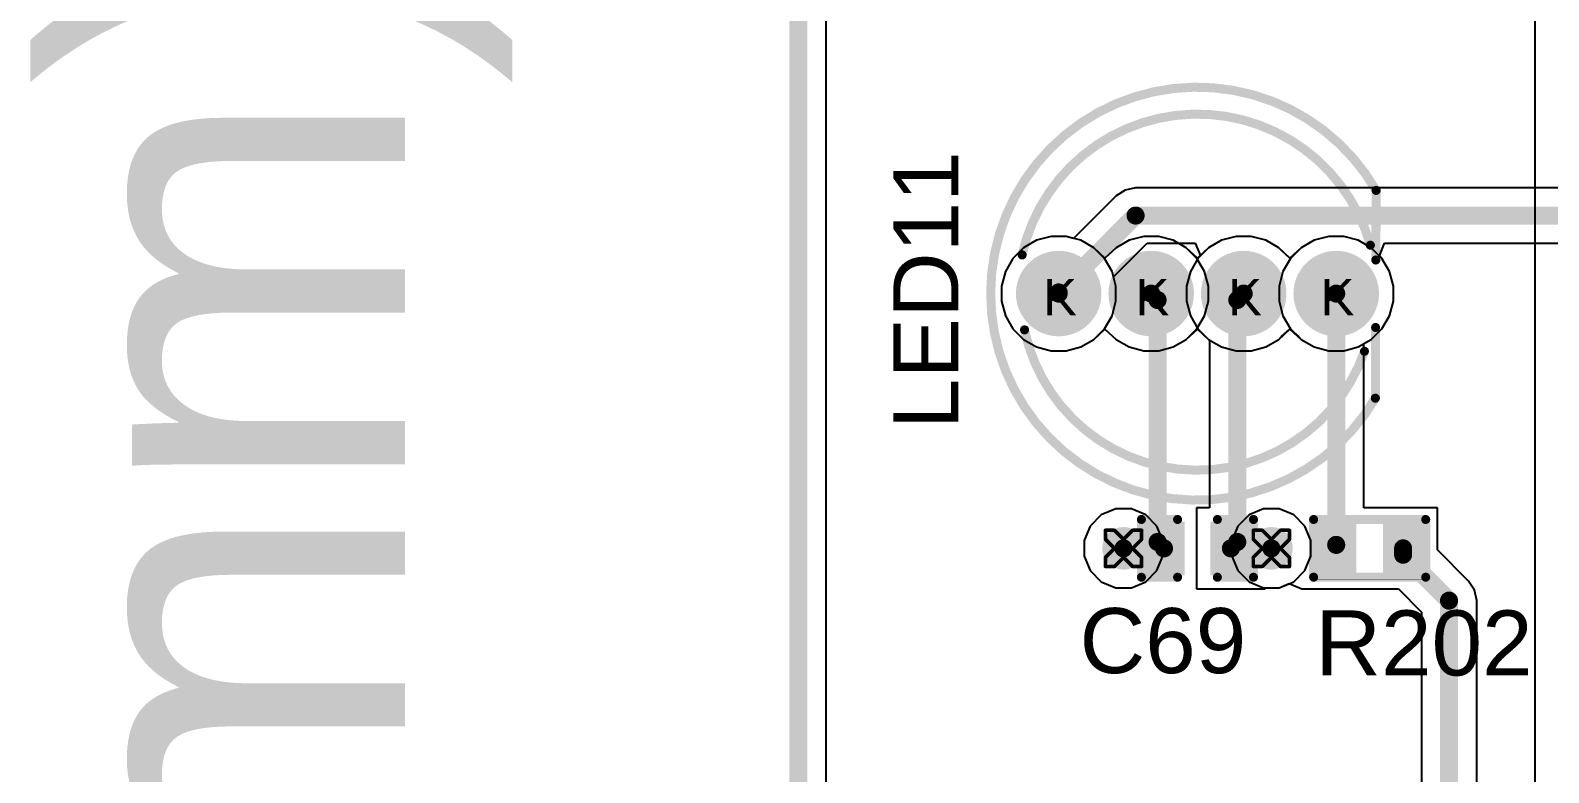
# Model space of a CAD drawing. Header units: inches. Extents: x -11 to 5379, y 0 to 5429.
# Drawn here: x -10.79 to 10.54, y 58.03 to 68.47 of the extents above; entities that cross this region are included whole.
import ezdxf

# ---------------------------------------------------------------- set-up
doc = ezdxf.new("R2010")
doc.units = ezdxf.units.IN
for name, color, linetype in [('Board Outline', 216, 'Continuous'), ('Bottom Layer', 5, 'Continuous'), ('Bottom Solder', 6, 'Continuous'), ('Dimension', 6, 'Continuous'), ('Drill Drawing', 1, 'Continuous'), ('GND', 16, 'Continuous'), ('Multi-Layer', 9, 'Continuous'), ('Pad Holes', 156, 'Continuous'), ('PWR', 76, 'Continuous'), ('Top Layer', 1, 'Continuous'), ('Top Overlay', 2, 'Continuous'), ('Top Paste', 8, 'Continuous'), ('Top Solder', 216, 'Continuous'), ('Via Holes', 16, 'Continuous')]:
    doc.layers.add(name, color=color, linetype=linetype)
doc.styles.add('Arial', font='', dxfattribs={"height": 0.2})
doc.styles.get('Arial').set_extended_font_data('Arial')

# ---------------------------------------------------------------- blocks, each defined once
blk = doc.blocks.new('R___0402_291')
at = {"layer": 'Top Layer'}
for points in [[(-0.699, -0.318), (-0.699, 0.318), (-0.241, 0.318), (-0.241, -0.318)], [(0.241, -0.318), (0.241, 0.318), (0.699, 0.318), (0.699, -0.318)]]:
    blk.add_hatch(color=1, dxfattribs=at).paths.add_polyline_path(points)
at = {"layer": 'Top Paste'}
for points in [[(-0.699, -0.318), (-0.699, 0.318), (-0.241, 0.318), (-0.241, -0.318)], [(0.241, -0.318), (0.241, 0.318), (0.699, 0.318), (0.699, -0.318)]]:
    blk.add_hatch(color=8, dxfattribs=at).paths.add_polyline_path(points)
at = {"layer": 'Top Solder'}
for points in [[(-0.754, -0.373), (-0.754, 0.373), (-0.186, 0.373), (-0.186, -0.373)], [(0.186, -0.373), (0.186, 0.373), (0.754, 0.373), (0.754, -0.373)]]:
    blk.add_hatch(color=216, dxfattribs=at).paths.add_polyline_path(points)
at = {"layer": 'Top Overlay'}
for points in [[(-0.787, -0.406, 0.127, 0.127, 0), (-0.787, 0.406, 0.127, 0.127, 0)], [(-0.787, 0.406, 0.127, 0.127, 0), (0.787, 0.406, 0.127, 0.127, 0)], [(0.787, -0.406, 0.127, 0.127, 0), (0.787, 0.406, 0.127, 0.127, 0)], [(-0.787, -0.406, 0.127, 0.127, 0), (0.787, -0.406, 0.127, 0.127, 0)], [(-0.813, -0.432, 0.00323, 0.00323, 0), (0.813, -0.432, 0.00323, 0.00323, 0)]]:
    blk.add_lwpolyline(points, format="xyseb", dxfattribs=at)
for points in [[(-0.819, 0.406, 0.0635, 0.0635, 1), (-0.756, 0.406, 0.0635, 0.0635, 1)], [(-0.819, 0.406, 0.0635, 0.0635, 1), (-0.756, 0.406, 0.0635, 0.0635, 1)], [(0.756, 0.406, 0.0635, 0.0635, 1), (0.819, 0.406, 0.0635, 0.0635, 1)], [(0.756, 0.406, 0.0635, 0.0635, 1), (0.819, 0.406, 0.0635, 0.0635, 1)], [(-0.819, -0.406, 0.0635, 0.0635, 1), (-0.756, -0.406, 0.0635, 0.0635, 1)], [(-0.819, -0.406, 0.0635, 0.0635, 1), (-0.756, -0.406, 0.0635, 0.0635, 1)], [(0.756, -0.406, 0.0635, 0.0635, 1), (0.819, -0.406, 0.0635, 0.0635, 1)], [(0.756, -0.406, 0.0635, 0.0635, 1), (0.819, -0.406, 0.0635, 0.0635, 1)], [(-0.814, -0.432, 0.00161, 0.00161, 1), (-0.812, -0.432, 0.00161, 0.00161, 1)], [(0.812, -0.432, 0.00161, 0.00161, 1), (0.814, -0.432, 0.00161, 0.00161, 1)]]:
    blk.add_lwpolyline(points, format="xyseb", close=True, dxfattribs=at)
blk = doc.blocks.new('WS2812D_F5_493')
at = {"layer": 'Bottom Layer'}
h = blk.add_hatch(color=5, dxfattribs=at)
edge = h.paths.add_edge_path()
edge.add_arc((-1.95, 0), 0.55, 0, 360)
h = blk.add_hatch(color=5, dxfattribs=at)
edge = h.paths.add_edge_path()
edge.add_arc((-0.65, 0), 0.55, 0, 360)
h = blk.add_hatch(color=5, dxfattribs=at)
edge = h.paths.add_edge_path()
edge.add_arc((0.65, 0), 0.55, 0, 360)
h = blk.add_hatch(color=5, dxfattribs=at)
edge = h.paths.add_edge_path()
edge.add_arc((1.95, 0), 0.55, 0, 360)
at = {"layer": 'Bottom Solder'}
h = blk.add_hatch(color=6, dxfattribs=at)
edge = h.paths.add_edge_path()
edge.add_arc((-1.95, 0), 0.601, 0, 360)
h = blk.add_hatch(color=6, dxfattribs=at)
edge = h.paths.add_edge_path()
edge.add_arc((-0.65, 0), 0.601, 0, 360)
h = blk.add_hatch(color=6, dxfattribs=at)
edge = h.paths.add_edge_path()
edge.add_arc((0.65, 0), 0.601, 0, 360)
h = blk.add_hatch(color=6, dxfattribs=at)
edge = h.paths.add_edge_path()
edge.add_arc((1.95, 0), 0.601, 0, 360)
at = {"layer": 'GND'}
h = blk.add_hatch(color=16, dxfattribs=at)
edge = h.paths.add_edge_path()
edge.add_arc((-1.95, 0), 0.55, 0, 360)
h = blk.add_hatch(color=16, dxfattribs=at)
edge = h.paths.add_edge_path()
edge.add_arc((-0.65, 0), 0.55, 0, 360)
h = blk.add_hatch(color=16, dxfattribs=at)
edge = h.paths.add_edge_path()
edge.add_arc((0.65, 0), 0.55, 0, 360)
h = blk.add_hatch(color=16, dxfattribs=at)
edge = h.paths.add_edge_path()
edge.add_arc((1.95, 0), 0.55, 0, 360)
at = {"layer": 'Multi-Layer'}
h = blk.add_hatch(color=9, dxfattribs=at)
edge = h.paths.add_edge_path()
edge.add_arc((-1.95, 0), 0.55, 0, 360)
h = blk.add_hatch(color=9, dxfattribs=at)
edge = h.paths.add_edge_path()
edge.add_arc((-0.65, 0), 0.55, 0, 360)
h = blk.add_hatch(color=9, dxfattribs=at)
edge = h.paths.add_edge_path()
edge.add_arc((0.65, 0), 0.55, 0, 360)
h = blk.add_hatch(color=9, dxfattribs=at)
edge = h.paths.add_edge_path()
edge.add_arc((1.95, 0), 0.55, 0, 360)
at = {"layer": 'Pad Holes'}
h = blk.add_hatch(color=7, dxfattribs=at)
edge = h.paths.add_edge_path()
edge.add_arc((-1.95, 0), 0.36, 0, 360)
h = blk.add_hatch(color=7, dxfattribs=at)
edge = h.paths.add_edge_path()
edge.add_arc((-0.65, 0), 0.36, 0, 360)
h = blk.add_hatch(color=7, dxfattribs=at)
edge = h.paths.add_edge_path()
edge.add_arc((0.65, 0), 0.36, 0, 360)
h = blk.add_hatch(color=7, dxfattribs=at)
edge = h.paths.add_edge_path()
edge.add_arc((1.95, 0), 0.36, 0, 360)
at = {"layer": 'PWR'}
h = blk.add_hatch(color=76, dxfattribs=at)
edge = h.paths.add_edge_path()
edge.add_arc((-1.95, 0), 0.55, 0, 360)
h = blk.add_hatch(color=76, dxfattribs=at)
edge = h.paths.add_edge_path()
edge.add_arc((-0.65, 0), 0.55, 0, 360)
h = blk.add_hatch(color=76, dxfattribs=at)
edge = h.paths.add_edge_path()
edge.add_arc((0.65, 0), 0.55, 0, 360)
h = blk.add_hatch(color=76, dxfattribs=at)
edge = h.paths.add_edge_path()
edge.add_arc((1.95, 0), 0.55, 0, 360)
at = {"layer": 'Top Layer'}
h = blk.add_hatch(color=1, dxfattribs=at)
edge = h.paths.add_edge_path()
edge.add_arc((-1.95, 0), 0.55, 0, 360)
h = blk.add_hatch(color=1, dxfattribs=at)
edge = h.paths.add_edge_path()
edge.add_arc((-0.65, 0), 0.55, 0, 360)
h = blk.add_hatch(color=1, dxfattribs=at)
edge = h.paths.add_edge_path()
edge.add_arc((0.65, 0), 0.55, 0, 360)
h = blk.add_hatch(color=1, dxfattribs=at)
edge = h.paths.add_edge_path()
edge.add_arc((1.95, 0), 0.55, 0, 360)
at = {"layer": 'Top Solder'}
h = blk.add_hatch(color=216, dxfattribs=at)
edge = h.paths.add_edge_path()
edge.add_arc((-1.95, 0), 0.601, 0, 360)
h = blk.add_hatch(color=216, dxfattribs=at)
edge = h.paths.add_edge_path()
edge.add_arc((-0.65, 0), 0.601, 0, 360)
h = blk.add_hatch(color=216, dxfattribs=at)
edge = h.paths.add_edge_path()
edge.add_arc((0.65, 0), 0.601, 0, 360)
h = blk.add_hatch(color=216, dxfattribs=at)
edge = h.paths.add_edge_path()
edge.add_arc((1.95, 0), 0.601, 0, 360)
at = {"layer": 'Top Overlay'}
for points in [[(2.5, -1.471, 0.127, 0.127, -3.705201), (2.511, 1.45, 0.127, 0.127, 0)], [(-2.464, 0.543, 0.127, 0.127, -0.780857), (2.43, 0.68, 0.127, 0.127, 0)], [(2.507, 0.472, 0.127, 0.127, 0), (2.511, 1.45, 0.127, 0.127, 0)], [(2.5, -1.471, 0.127, 0.127, 0), (2.504, -0.476, 0.127, 0.127, 0)], [(2.347, -0.811, 0.127, 0.127, -0.760948), (-2.43, -0.51, 0.127, 0.127, 0)]]:
    blk.add_lwpolyline(points, format="xyseb", dxfattribs=at)
for points in [[(2.479, 1.45, 0.0635, 0.0635, 1), (2.543, 1.45, 0.0635, 0.0635, 1)], [(2.479, 1.45, 0.0635, 0.0635, 1), (2.543, 1.45, 0.0635, 0.0635, 1)], [(2.398, 0.68, 0.0635, 0.0635, 1), (2.462, 0.68, 0.0635, 0.0635, 1)], [(-2.496, 0.543, 0.0635, 0.0635, 1), (-2.432, 0.543, 0.0635, 0.0635, 1)], [(2.475, 0.472, 0.0635, 0.0635, 1), (2.539, 0.472, 0.0635, 0.0635, 1)], [(2.472, -0.476, 0.0635, 0.0635, 1), (2.535, -0.476, 0.0635, 0.0635, 1)], [(-2.462, -0.51, 0.0635, 0.0635, 1), (-2.398, -0.51, 0.0635, 0.0635, 1)], [(2.315, -0.811, 0.0635, 0.0635, 1), (2.378, -0.811, 0.0635, 0.0635, 1)], [(2.468, -1.471, 0.0635, 0.0635, 1), (2.532, -1.471, 0.0635, 0.0635, 1)], [(2.468, -1.471, 0.0635, 0.0635, 1), (2.532, -1.471, 0.0635, 0.0635, 1)]]:
    blk.add_lwpolyline(points, format="xyseb", close=True, dxfattribs=at)
blk = doc.blocks.new('C___0402_651')
at = {"layer": 'Top Layer'}
for points in [[(-0.699, -0.318), (-0.699, 0.318), (-0.241, 0.318), (-0.241, -0.318)], [(0.241, -0.318), (0.241, 0.318), (0.699, 0.318), (0.699, -0.318)]]:
    blk.add_hatch(color=1, dxfattribs=at).paths.add_polyline_path(points)
at = {"layer": 'Top Paste'}
for points in [[(-0.699, -0.318), (-0.699, 0.318), (-0.241, 0.318), (-0.241, -0.318)], [(0.241, -0.318), (0.241, 0.318), (0.699, 0.318), (0.699, -0.318)]]:
    blk.add_hatch(color=8, dxfattribs=at).paths.add_polyline_path(points)
at = {"layer": 'Top Solder'}
for points in [[(-0.758, -0.377), (-0.758, 0.377), (-0.181, 0.377), (-0.181, -0.377)], [(0.181, -0.377), (0.181, 0.377), (0.758, 0.377), (0.758, -0.377)]]:
    blk.add_hatch(color=216, dxfattribs=at).paths.add_polyline_path(points)
at = {"layer": 'Top Overlay'}
for points in [[(-0.787, -0.406, 0.127, 0.127, 0), (-0.787, 0.406, 0.127, 0.127, 0)], [(-0.787, 0.406, 0.127, 0.127, 0), (-0.279, 0.406, 0.127, 0.127, 0)], [(0.279, 0.406, 0.127, 0.127, 0), (0.787, 0.406, 0.127, 0.127, 0)], [(0.787, -0.406, 0.127, 0.127, 0), (0.787, 0.406, 0.127, 0.127, 0)], [(-0.787, -0.406, 0.127, 0.127, 0), (-0.279, -0.406, 0.127, 0.127, 0)], [(0.279, -0.406, 0.127, 0.127, 0), (0.787, -0.406, 0.127, 0.127, 0)]]:
    blk.add_lwpolyline(points, format="xyseb", dxfattribs=at)
for points in [[(-0.819, 0.406, 0.0635, 0.0635, 1), (-0.756, 0.406, 0.0635, 0.0635, 1)], [(-0.819, 0.406, 0.0635, 0.0635, 1), (-0.756, 0.406, 0.0635, 0.0635, 1)], [(-0.311, 0.406, 0.0635, 0.0635, 1), (-0.248, 0.406, 0.0635, 0.0635, 1)], [(0.248, 0.406, 0.0635, 0.0635, 1), (0.311, 0.406, 0.0635, 0.0635, 1)], [(0.756, 0.406, 0.0635, 0.0635, 1), (0.819, 0.406, 0.0635, 0.0635, 1)], [(0.756, 0.406, 0.0635, 0.0635, 1), (0.819, 0.406, 0.0635, 0.0635, 1)], [(-0.819, -0.406, 0.0635, 0.0635, 1), (-0.756, -0.406, 0.0635, 0.0635, 1)], [(-0.819, -0.406, 0.0635, 0.0635, 1), (-0.756, -0.406, 0.0635, 0.0635, 1)], [(-0.311, -0.406, 0.0635, 0.0635, 1), (-0.248, -0.406, 0.0635, 0.0635, 1)], [(0.248, -0.406, 0.0635, 0.0635, 1), (0.311, -0.406, 0.0635, 0.0635, 1)], [(0.756, -0.406, 0.0635, 0.0635, 1), (0.819, -0.406, 0.0635, 0.0635, 1)], [(0.756, -0.406, 0.0635, 0.0635, 1), (0.819, -0.406, 0.0635, 0.0635, 1)]]:
    blk.add_lwpolyline(points, format="xyseb", close=True, dxfattribs=at)

msp = doc.modelspace()

# ---------------------------------------------------------------- hatches: boundary and pattern name
at = {"layer": 'Bottom Layer'}
h = msp.add_hatch(color=5, dxfattribs=at)
edge = h.paths.add_edge_path()
edge.add_arc((4.569, 61.185), 0.3, 0, 360)
h = msp.add_hatch(color=5, dxfattribs=at)
edge = h.paths.add_edge_path()
edge.add_arc((6.647, 61.185), 0.3, 0, 360)
at = {"layer": 'GND'}
h = msp.add_hatch(color=16, dxfattribs=at)
edge = h.paths.add_edge_path()
edge.add_arc((4.569, 61.185), 0.3, 0, 360)
h = msp.add_hatch(color=16, dxfattribs=at)
edge = h.paths.add_edge_path()
edge.add_arc((6.647, 61.185), 0.3, 0, 360)
at = {"layer": 'PWR'}
h = msp.add_hatch(color=76, dxfattribs=at)
edge = h.paths.add_edge_path()
edge.add_arc((4.569, 61.185), 0.3, 0, 360)
h = msp.add_hatch(color=76, dxfattribs=at)
edge = h.paths.add_edge_path()
edge.add_arc((6.647, 61.185), 0.3, 0, 360)
at = {"layer": 'Top Layer'}
h = msp.add_hatch(color=1, dxfattribs=at)
edge = h.paths.add_edge_path()
edge.add_arc((4.569, 61.185), 0.3, 0, 360)
h = msp.add_hatch(color=1, dxfattribs=at)
edge = h.paths.add_edge_path()
edge.add_arc((6.647, 61.185), 0.3, 0, 360)
at = {"layer": 'Via Holes'}
h = msp.add_hatch(color=7, dxfattribs=at)
edge = h.paths.add_edge_path()
edge.add_arc((4.569, 61.185), 0.15, 0, 360)
h = msp.add_hatch(color=7, dxfattribs=at)
edge = h.paths.add_edge_path()
edge.add_arc((6.647, 61.185), 0.15, 0, 360)

# ---------------------------------------------------------------- linework, layer by layer
at = {"layer": 'Board Outline'}
msp.add_lwpolyline([(0, 0, 0.254, 0.254, 0), (0, 110, 0.254, 0.254, 0)], format="xyseb", dxfattribs=at)
at = {"layer": 'Bottom Layer'}
for p, q in [((0.388, 9.672), (0.388, 100.328)), ((3.347, 65.516), (3.164, 65.41)), ((3.552, 65.571), (3.347, 65.516)), ((3.764, 65.571), (3.552, 65.571)), ((3.968, 65.516), (3.764, 65.571)), ((4.151, 65.41), (3.968, 65.516)), ((5.947, 65.516), (5.764, 65.41)), ((6.152, 65.571), (5.947, 65.516)), ((6.364, 65.571), (6.152, 65.571)), ((6.568, 65.516), (6.364, 65.571)), ((6.751, 65.41), (6.568, 65.516)), ((7.247, 65.516), (7.064, 65.41)), ((7.452, 65.571), (7.247, 65.516)), ((7.663, 65.571), (7.452, 65.571)), ((7.868, 65.516), (7.663, 65.571)), ((8.051, 65.41), (7.868, 65.516)), ((3.164, 65.41), (3.014, 65.26)), ((4.301, 65.26), (4.151, 65.41)), ((5.764, 65.41), (5.614, 65.26)), ((6.79, 65.372), (6.751, 65.41)), ((6.908, 65.266), (6.79, 65.372)), ((7.026, 65.372), (6.908, 65.266)), ((7.064, 65.41), (7.026, 65.372)), ((8.201, 65.26), (8.051, 65.41)), ((2.909, 65.077), (2.854, 64.873)), ((3.014, 65.26), (2.909, 65.077)), ((4.407, 65.077), (4.301, 65.26)), ((4.462, 64.873), (4.407, 65.077)), ((5.508, 65.077), (5.454, 64.873)), ((5.614, 65.26), (5.508, 65.077)), ((8.307, 65.077), (8.201, 65.26)), ((8.362, 64.873), (8.307, 65.077)), ((2.854, 64.873), (2.854, 64.661)), ((4.462, 64.661), (4.462, 64.873)), ((5.454, 64.873), (5.454, 64.661)), ((8.362, 64.661), (8.362, 64.873)), ((2.854, 64.661), (2.909, 64.456)), ((4.407, 64.456), (4.462, 64.661)), ((5.454, 64.661), (5.508, 64.456)), ((8.307, 64.456), (8.362, 64.661)), ((2.909, 64.456), (3.014, 64.273)), ((4.301, 64.273), (4.407, 64.456)), ((5.508, 64.456), (5.614, 64.273)), ((8.201, 64.273), (8.307, 64.456)), ((3.014, 64.273), (3.164, 64.123)), ((4.151, 64.123), (4.301, 64.273)), ((5.614, 64.273), (5.764, 64.123)), ((6.79, 64.162), (6.908, 64.267)), ((6.908, 64.267), (7.026, 64.162)), ((8.051, 64.123), (8.201, 64.273)), ((3.164, 64.123), (3.347, 64.018)), ((3.347, 64.018), (3.552, 63.963)), ((3.764, 63.963), (3.968, 64.018)), ((3.968, 64.018), (4.151, 64.123)), ((5.764, 64.123), (5.947, 64.018)), ((5.947, 64.018), (6.152, 63.963)), ((6.364, 63.963), (6.568, 64.018)), ((6.568, 64.018), (6.751, 64.123)), ((6.751, 64.123), (6.79, 64.162)), ((7.026, 64.162), (7.064, 64.123)), ((7.064, 64.123), (7.247, 64.018)), ((7.247, 64.018), (7.452, 63.963)), ((7.663, 63.963), (7.868, 64.018)), ((7.868, 64.018), (8.051, 64.123)), ((3.552, 63.963), (3.764, 63.963)), ((6.152, 63.963), (6.364, 63.963)), ((7.452, 63.963), (7.663, 63.963)), ((6.536, 61.739), (6.333, 61.655)), ((6.757, 61.739), (6.536, 61.739)), ((6.96, 61.655), (6.757, 61.739)), ((6.177, 61.499), (6.093, 61.296)), ((6.333, 61.655), (6.177, 61.499)), ((7.116, 61.499), (6.96, 61.655)), ((7.201, 61.296), (7.116, 61.499)), ((6.093, 61.296), (6.093, 61.075)), ((7.201, 61.075), (7.201, 61.296)), ((6.093, 61.075), (6.177, 60.872)), ((7.116, 60.872), (7.201, 61.075)), ((6.177, 60.872), (6.333, 60.716)), ((6.96, 60.716), (7.116, 60.872)), ((6.333, 60.716), (6.536, 60.631)), ((6.536, 60.631), (6.757, 60.631)), ((6.757, 60.631), (6.96, 60.716))]:
    msp.add_line(p, q, dxfattribs=at)
at = {"layer": 'Drill Drawing'}
for points in [[(4.315, 61.312, 0.0508, 0.0508, 0), (4.315, 61.439, 0.0508, 0.0508, 0)], [(4.315, 61.439, 0.0508, 0.0508, 0), (4.442, 61.439, 0.0508, 0.0508, 0)], [(4.442, 61.439, 0.0508, 0.0508, 0), (4.569, 61.312, 0.0508, 0.0508, 0)], [(4.569, 61.312, 0.0508, 0.0508, 0), (4.696, 61.439, 0.0508, 0.0508, 0)], [(4.696, 61.439, 0.0508, 0.0508, 0), (4.823, 61.439, 0.0508, 0.0508, 0)], [(4.823, 61.312, 0.0508, 0.0508, 0), (4.823, 61.439, 0.0508, 0.0508, 0)], [(6.393, 61.312, 0.0508, 0.0508, 0), (6.393, 61.439, 0.0508, 0.0508, 0)], [(6.393, 61.439, 0.0508, 0.0508, 0), (6.52, 61.439, 0.0508, 0.0508, 0)], [(6.52, 61.439, 0.0508, 0.0508, 0), (6.647, 61.312, 0.0508, 0.0508, 0)], [(6.647, 61.312, 0.0508, 0.0508, 0), (6.774, 61.439, 0.0508, 0.0508, 0)], [(6.774, 61.439, 0.0508, 0.0508, 0), (6.901, 61.439, 0.0508, 0.0508, 0)], [(6.901, 61.312, 0.0508, 0.0508, 0), (6.901, 61.439, 0.0508, 0.0508, 0)], [(4.315, 61.312, 0.0508, 0.0508, 0), (4.442, 61.185, 0.0508, 0.0508, 0)], [(4.696, 61.185, 0.0508, 0.0508, 0), (4.823, 61.312, 0.0508, 0.0508, 0)], [(6.393, 61.312, 0.0508, 0.0508, 0), (6.52, 61.185, 0.0508, 0.0508, 0)], [(6.774, 61.185, 0.0508, 0.0508, 0), (6.901, 61.312, 0.0508, 0.0508, 0)], [(4.315, 61.058, 0.0508, 0.0508, 0), (4.442, 61.185, 0.0508, 0.0508, 0)], [(4.315, 60.931, 0.0508, 0.0508, 0), (4.315, 61.058, 0.0508, 0.0508, 0)], [(4.442, 60.931, 0.0508, 0.0508, 0), (4.569, 61.058, 0.0508, 0.0508, 0)], [(4.569, 61.058, 0.0508, 0.0508, 0), (4.696, 60.931, 0.0508, 0.0508, 0)], [(4.696, 61.185, 0.0508, 0.0508, 0), (4.823, 61.058, 0.0508, 0.0508, 0)], [(4.823, 60.931, 0.0508, 0.0508, 0), (4.823, 61.058, 0.0508, 0.0508, 0)], [(6.393, 61.058, 0.0508, 0.0508, 0), (6.52, 61.185, 0.0508, 0.0508, 0)], [(6.393, 60.931, 0.0508, 0.0508, 0), (6.393, 61.058, 0.0508, 0.0508, 0)], [(6.52, 60.931, 0.0508, 0.0508, 0), (6.647, 61.058, 0.0508, 0.0508, 0)], [(6.647, 61.058, 0.0508, 0.0508, 0), (6.774, 60.931, 0.0508, 0.0508, 0)], [(6.774, 61.185, 0.0508, 0.0508, 0), (6.901, 61.058, 0.0508, 0.0508, 0)], [(6.901, 60.931, 0.0508, 0.0508, 0), (6.901, 61.058, 0.0508, 0.0508, 0)], [(4.315, 60.931, 0.0508, 0.0508, 0), (4.442, 60.931, 0.0508, 0.0508, 0)], [(4.696, 60.931, 0.0508, 0.0508, 0), (4.823, 60.931, 0.0508, 0.0508, 0)], [(6.393, 60.931, 0.0508, 0.0508, 0), (6.52, 60.931, 0.0508, 0.0508, 0)], [(6.774, 60.931, 0.0508, 0.0508, 0), (6.901, 60.931, 0.0508, 0.0508, 0)]]:
    msp.add_lwpolyline(points, format="xyseb", dxfattribs=at)
for points in [[(4.302, 61.439, 0.0254, 0.0254, 1), (4.327, 61.439, 0.0254, 0.0254, 1)], [(4.302, 61.439, 0.0254, 0.0254, 1), (4.327, 61.439, 0.0254, 0.0254, 1)], [(4.429, 61.439, 0.0254, 0.0254, 1), (4.454, 61.439, 0.0254, 0.0254, 1)], [(4.429, 61.439, 0.0254, 0.0254, 1), (4.454, 61.439, 0.0254, 0.0254, 1)], [(4.683, 61.439, 0.0254, 0.0254, 1), (4.708, 61.439, 0.0254, 0.0254, 1)], [(4.683, 61.439, 0.0254, 0.0254, 1), (4.708, 61.439, 0.0254, 0.0254, 1)], [(4.81, 61.439, 0.0254, 0.0254, 1), (4.835, 61.439, 0.0254, 0.0254, 1)], [(4.81, 61.439, 0.0254, 0.0254, 1), (4.835, 61.439, 0.0254, 0.0254, 1)], [(6.38, 61.439, 0.0254, 0.0254, 1), (6.405, 61.439, 0.0254, 0.0254, 1)], [(6.38, 61.439, 0.0254, 0.0254, 1), (6.405, 61.439, 0.0254, 0.0254, 1)], [(6.507, 61.439, 0.0254, 0.0254, 1), (6.532, 61.439, 0.0254, 0.0254, 1)], [(6.507, 61.439, 0.0254, 0.0254, 1), (6.532, 61.439, 0.0254, 0.0254, 1)], [(6.761, 61.439, 0.0254, 0.0254, 1), (6.786, 61.439, 0.0254, 0.0254, 1)], [(6.761, 61.439, 0.0254, 0.0254, 1), (6.786, 61.439, 0.0254, 0.0254, 1)], [(6.888, 61.439, 0.0254, 0.0254, 1), (6.913, 61.439, 0.0254, 0.0254, 1)], [(6.888, 61.439, 0.0254, 0.0254, 1), (6.913, 61.439, 0.0254, 0.0254, 1)], [(4.302, 61.312, 0.0254, 0.0254, 1), (4.327, 61.312, 0.0254, 0.0254, 1)], [(4.302, 61.312, 0.0254, 0.0254, 1), (4.327, 61.312, 0.0254, 0.0254, 1)], [(4.556, 61.312, 0.0254, 0.0254, 1), (4.581, 61.312, 0.0254, 0.0254, 1)], [(4.556, 61.312, 0.0254, 0.0254, 1), (4.581, 61.312, 0.0254, 0.0254, 1)], [(4.81, 61.312, 0.0254, 0.0254, 1), (4.835, 61.312, 0.0254, 0.0254, 1)], [(4.81, 61.312, 0.0254, 0.0254, 1), (4.835, 61.312, 0.0254, 0.0254, 1)], [(6.38, 61.312, 0.0254, 0.0254, 1), (6.405, 61.312, 0.0254, 0.0254, 1)], [(6.38, 61.312, 0.0254, 0.0254, 1), (6.405, 61.312, 0.0254, 0.0254, 1)], [(6.634, 61.312, 0.0254, 0.0254, 1), (6.659, 61.312, 0.0254, 0.0254, 1)], [(6.634, 61.312, 0.0254, 0.0254, 1), (6.659, 61.312, 0.0254, 0.0254, 1)], [(6.888, 61.312, 0.0254, 0.0254, 1), (6.913, 61.312, 0.0254, 0.0254, 1)], [(6.888, 61.312, 0.0254, 0.0254, 1), (6.913, 61.312, 0.0254, 0.0254, 1)], [(4.302, 61.058, 0.0254, 0.0254, 1), (4.327, 61.058, 0.0254, 0.0254, 1)], [(4.302, 61.058, 0.0254, 0.0254, 1), (4.327, 61.058, 0.0254, 0.0254, 1)], [(4.429, 61.185, 0.0254, 0.0254, 1), (4.454, 61.185, 0.0254, 0.0254, 1)], [(4.429, 61.185, 0.0254, 0.0254, 1), (4.454, 61.185, 0.0254, 0.0254, 1)], [(4.556, 61.058, 0.0254, 0.0254, 1), (4.581, 61.058, 0.0254, 0.0254, 1)], [(4.556, 61.058, 0.0254, 0.0254, 1), (4.581, 61.058, 0.0254, 0.0254, 1)], [(4.683, 61.185, 0.0254, 0.0254, 1), (4.708, 61.185, 0.0254, 0.0254, 1)], [(4.683, 61.185, 0.0254, 0.0254, 1), (4.708, 61.185, 0.0254, 0.0254, 1)], [(4.81, 61.058, 0.0254, 0.0254, 1), (4.835, 61.058, 0.0254, 0.0254, 1)], [(4.81, 61.058, 0.0254, 0.0254, 1), (4.835, 61.058, 0.0254, 0.0254, 1)], [(6.38, 61.058, 0.0254, 0.0254, 1), (6.405, 61.058, 0.0254, 0.0254, 1)], [(6.38, 61.058, 0.0254, 0.0254, 1), (6.405, 61.058, 0.0254, 0.0254, 1)], [(6.507, 61.185, 0.0254, 0.0254, 1), (6.532, 61.185, 0.0254, 0.0254, 1)], [(6.507, 61.185, 0.0254, 0.0254, 1), (6.532, 61.185, 0.0254, 0.0254, 1)], [(6.634, 61.058, 0.0254, 0.0254, 1), (6.659, 61.058, 0.0254, 0.0254, 1)], [(6.634, 61.058, 0.0254, 0.0254, 1), (6.659, 61.058, 0.0254, 0.0254, 1)], [(6.761, 61.185, 0.0254, 0.0254, 1), (6.786, 61.185, 0.0254, 0.0254, 1)], [(6.761, 61.185, 0.0254, 0.0254, 1), (6.786, 61.185, 0.0254, 0.0254, 1)], [(6.888, 61.058, 0.0254, 0.0254, 1), (6.913, 61.058, 0.0254, 0.0254, 1)], [(6.888, 61.058, 0.0254, 0.0254, 1), (6.913, 61.058, 0.0254, 0.0254, 1)], [(4.302, 60.931, 0.0254, 0.0254, 1), (4.327, 60.931, 0.0254, 0.0254, 1)], [(4.302, 60.931, 0.0254, 0.0254, 1), (4.327, 60.931, 0.0254, 0.0254, 1)], [(4.429, 60.931, 0.0254, 0.0254, 1), (4.454, 60.931, 0.0254, 0.0254, 1)], [(4.429, 60.931, 0.0254, 0.0254, 1), (4.454, 60.931, 0.0254, 0.0254, 1)], [(4.683, 60.931, 0.0254, 0.0254, 1), (4.708, 60.931, 0.0254, 0.0254, 1)], [(4.683, 60.931, 0.0254, 0.0254, 1), (4.708, 60.931, 0.0254, 0.0254, 1)], [(4.81, 60.931, 0.0254, 0.0254, 1), (4.835, 60.931, 0.0254, 0.0254, 1)], [(4.81, 60.931, 0.0254, 0.0254, 1), (4.835, 60.931, 0.0254, 0.0254, 1)], [(6.38, 60.931, 0.0254, 0.0254, 1), (6.405, 60.931, 0.0254, 0.0254, 1)], [(6.38, 60.931, 0.0254, 0.0254, 1), (6.405, 60.931, 0.0254, 0.0254, 1)], [(6.507, 60.931, 0.0254, 0.0254, 1), (6.532, 60.931, 0.0254, 0.0254, 1)], [(6.507, 60.931, 0.0254, 0.0254, 1), (6.532, 60.931, 0.0254, 0.0254, 1)], [(6.761, 60.931, 0.0254, 0.0254, 1), (6.786, 60.931, 0.0254, 0.0254, 1)], [(6.761, 60.931, 0.0254, 0.0254, 1), (6.786, 60.931, 0.0254, 0.0254, 1)], [(6.888, 60.931, 0.0254, 0.0254, 1), (6.913, 60.931, 0.0254, 0.0254, 1)], [(6.888, 60.931, 0.0254, 0.0254, 1), (6.913, 60.931, 0.0254, 0.0254, 1)]]:
    msp.add_lwpolyline(points, format="xyseb", close=True, dxfattribs=at)
at = {"layer": 'GND'}
for p, q in [((0.388, 0.388), (0.388, 109.612)), ((10.349, 106.045), (10.349, 7.62)), ((3.347, 65.516), (3.164, 65.41)), ((3.552, 65.571), (3.347, 65.516)), ((3.764, 65.571), (3.552, 65.571)), ((3.968, 65.516), (3.764, 65.571)), ((4.151, 65.41), (3.968, 65.516)), ((4.647, 65.516), (4.464, 65.41)), ((4.852, 65.571), (4.647, 65.516)), ((5.064, 65.571), (4.852, 65.571)), ((5.268, 65.516), (5.064, 65.571)), ((5.451, 65.41), (5.268, 65.516)), ((5.947, 65.516), (5.764, 65.41)), ((6.152, 65.571), (5.947, 65.516)), ((6.364, 65.571), (6.152, 65.571)), ((6.568, 65.516), (6.364, 65.571)), ((6.751, 65.41), (6.568, 65.516)), ((7.247, 65.516), (7.064, 65.41)), ((7.452, 65.571), (7.247, 65.516)), ((7.663, 65.571), (7.452, 65.571)), ((7.868, 65.516), (7.663, 65.571)), ((8.051, 65.41), (7.868, 65.516)), ((3.164, 65.41), (3.014, 65.26)), ((4.308, 65.266), (4.151, 65.41)), ((4.464, 65.41), (4.308, 65.266)), ((5.608, 65.266), (5.451, 65.41)), ((5.764, 65.41), (5.608, 65.266)), ((6.908, 65.266), (6.751, 65.41)), ((7.064, 65.41), (6.908, 65.266)), ((8.201, 65.26), (8.051, 65.41)), ((2.909, 65.077), (2.854, 64.873)), ((3.014, 65.26), (2.909, 65.077)), ((8.307, 65.077), (8.201, 65.26)), ((8.362, 64.873), (8.307, 65.077)), ((2.854, 64.873), (2.854, 64.661)), ((8.362, 64.661), (8.362, 64.873)), ((2.854, 64.661), (2.909, 64.456)), ((8.307, 64.456), (8.362, 64.661)), ((2.909, 64.456), (3.014, 64.273)), ((8.201, 64.273), (8.307, 64.456)), ((3.014, 64.273), (3.164, 64.123)), ((4.151, 64.123), (4.308, 64.267)), ((4.308, 64.267), (4.464, 64.123)), ((5.451, 64.123), (5.608, 64.267)), ((5.608, 64.267), (5.764, 64.123)), ((6.751, 64.123), (6.908, 64.267)), ((6.908, 64.267), (7.064, 64.123)), ((8.051, 64.123), (8.201, 64.273)), ((3.164, 64.123), (3.347, 64.018)), ((3.347, 64.018), (3.552, 63.963)), ((3.764, 63.963), (3.968, 64.018)), ((3.968, 64.018), (4.151, 64.123)), ((4.464, 64.123), (4.647, 64.018)), ((4.647, 64.018), (4.852, 63.963)), ((5.064, 63.963), (5.268, 64.018)), ((5.268, 64.018), (5.451, 64.123)), ((5.764, 64.123), (5.947, 64.018)), ((5.947, 64.018), (6.152, 63.963)), ((6.364, 63.963), (6.568, 64.018)), ((6.568, 64.018), (6.751, 64.123)), ((7.064, 64.123), (7.247, 64.018)), ((7.247, 64.018), (7.452, 63.963)), ((7.663, 63.963), (7.868, 64.018)), ((7.868, 64.018), (8.051, 64.123)), ((3.552, 63.963), (3.764, 63.963)), ((4.852, 63.963), (5.064, 63.963)), ((6.152, 63.963), (6.364, 63.963)), ((7.452, 63.963), (7.663, 63.963)), ((4.459, 61.739), (4.255, 61.655)), ((4.679, 61.739), (4.459, 61.739)), ((4.883, 61.655), (4.679, 61.739)), ((6.536, 61.739), (6.333, 61.655)), ((6.757, 61.739), (6.536, 61.739)), ((6.96, 61.655), (6.757, 61.739)), ((4.099, 61.499), (4.015, 61.296)), ((4.255, 61.655), (4.099, 61.499)), ((5.038, 61.499), (4.883, 61.655)), ((5.123, 61.296), (5.038, 61.499)), ((6.177, 61.499), (6.093, 61.296)), ((6.333, 61.655), (6.177, 61.499)), ((7.116, 61.499), (6.96, 61.655)), ((7.201, 61.296), (7.116, 61.499)), ((4.015, 61.296), (4.015, 61.075)), ((5.123, 61.075), (5.123, 61.296)), ((6.093, 61.296), (6.093, 61.075)), ((7.201, 61.075), (7.201, 61.296)), ((4.015, 61.075), (4.099, 60.872)), ((5.038, 60.872), (5.123, 61.075)), ((6.093, 61.075), (6.177, 60.872)), ((7.116, 60.872), (7.201, 61.075)), ((4.099, 60.872), (4.255, 60.716)), ((4.883, 60.716), (5.038, 60.872)), ((6.177, 60.872), (6.333, 60.716)), ((6.96, 60.716), (7.116, 60.872)), ((4.255, 60.716), (4.459, 60.631)), ((4.459, 60.631), (4.679, 60.631)), ((4.679, 60.631), (4.883, 60.716)), ((6.333, 60.716), (6.536, 60.631)), ((6.536, 60.631), (6.757, 60.631)), ((6.757, 60.631), (6.96, 60.716))]:
    msp.add_line(p, q, dxfattribs=at)
at = {"layer": 'PWR'}
for p, q in [((0.388, 41.681), (0.388, 109.612)), ((3.347, 65.516), (3.164, 65.41)), ((3.552, 65.571), (3.347, 65.516)), ((3.764, 65.571), (3.552, 65.571)), ((3.968, 65.516), (3.764, 65.571)), ((4.151, 65.41), (3.968, 65.516)), ((4.647, 65.516), (4.464, 65.41)), ((4.852, 65.571), (4.647, 65.516)), ((5.064, 65.571), (4.852, 65.571)), ((5.268, 65.516), (5.064, 65.571)), ((5.451, 65.41), (5.268, 65.516)), ((7.247, 65.516), (7.064, 65.41)), ((7.452, 65.571), (7.247, 65.516)), ((7.663, 65.571), (7.452, 65.571)), ((7.868, 65.516), (7.663, 65.571)), ((8.051, 65.41), (7.868, 65.516)), ((3.164, 65.41), (3.014, 65.26)), ((4.308, 65.266), (4.151, 65.41)), ((4.464, 65.41), (4.308, 65.266)), ((5.601, 65.26), (5.451, 65.41)), ((7.064, 65.41), (6.914, 65.26)), ((8.201, 65.26), (8.051, 65.41)), ((2.909, 65.077), (2.854, 64.873)), ((3.014, 65.26), (2.909, 65.077)), ((5.707, 65.077), (5.601, 65.26)), ((5.762, 64.873), (5.707, 65.077)), ((6.808, 65.077), (6.754, 64.873)), ((6.914, 65.26), (6.808, 65.077)), ((8.307, 65.077), (8.201, 65.26)), ((8.362, 64.873), (8.307, 65.077)), ((2.854, 64.873), (2.854, 64.661)), ((5.762, 64.661), (5.762, 64.873)), ((6.754, 64.873), (6.754, 64.661)), ((8.362, 64.661), (8.362, 64.873)), ((2.854, 64.661), (2.909, 64.456)), ((5.707, 64.456), (5.762, 64.661)), ((6.754, 64.661), (6.808, 64.456)), ((8.307, 64.456), (8.362, 64.661)), ((2.909, 64.456), (3.014, 64.273)), ((5.601, 64.273), (5.707, 64.456)), ((6.808, 64.456), (6.914, 64.273)), ((8.201, 64.273), (8.307, 64.456)), ((3.014, 64.273), (3.164, 64.123)), ((4.151, 64.123), (4.308, 64.267)), ((4.308, 64.267), (4.464, 64.123)), ((5.451, 64.123), (5.601, 64.273)), ((6.914, 64.273), (7.064, 64.123)), ((8.051, 64.123), (8.201, 64.273)), ((3.164, 64.123), (3.347, 64.018)), ((3.347, 64.018), (3.552, 63.963)), ((3.764, 63.963), (3.968, 64.018)), ((3.968, 64.018), (4.151, 64.123)), ((4.464, 64.123), (4.647, 64.018)), ((4.647, 64.018), (4.852, 63.963)), ((5.064, 63.963), (5.268, 64.018)), ((5.268, 64.018), (5.451, 64.123)), ((7.064, 64.123), (7.247, 64.018)), ((7.247, 64.018), (7.452, 63.963)), ((7.663, 63.963), (7.868, 64.018)), ((7.868, 64.018), (8.051, 64.123)), ((3.552, 63.963), (3.764, 63.963)), ((4.852, 63.963), (5.064, 63.963)), ((7.452, 63.963), (7.663, 63.963)), ((4.459, 61.739), (4.255, 61.655)), ((4.679, 61.739), (4.459, 61.739)), ((4.883, 61.655), (4.679, 61.739)), ((4.099, 61.499), (4.015, 61.296)), ((4.255, 61.655), (4.099, 61.499)), ((5.038, 61.499), (4.883, 61.655)), ((5.123, 61.296), (5.038, 61.499)), ((4.015, 61.296), (4.015, 61.075)), ((5.123, 61.075), (5.123, 61.296)), ((4.015, 61.075), (4.099, 60.872)), ((5.038, 60.872), (5.123, 61.075)), ((4.099, 60.872), (4.255, 60.716)), ((4.883, 60.716), (5.038, 60.872)), ((4.255, 60.716), (4.459, 60.631)), ((4.459, 60.631), (4.679, 60.631)), ((4.679, 60.631), (4.883, 60.716))]:
    msp.add_line(p, q, dxfattribs=at)
at = {"layer": 'Top Layer'}
for p, q in [((0.388, 9.672), (0.388, 100.328)), ((4.59, 66.223), (4.464, 66.139)), ((4.738, 66.253), (4.59, 66.223)), ((18.926, 66.253), (4.738, 66.253)), ((4.464, 66.139), (3.868, 65.543)), ((3.347, 65.516), (3.164, 65.41)), ((3.552, 65.571), (3.347, 65.516)), ((3.764, 65.571), (3.552, 65.571)), ((3.868, 65.543), (3.764, 65.571)), ((3.164, 65.41), (3.014, 65.26)), ((4.427, 65.003), (4.899, 65.476)), ((4.899, 65.476), (5.578, 65.476)), ((5.578, 65.476), (5.652, 65.298)), ((5.652, 65.298), (5.614, 65.26)), ((8.164, 65.298), (8.237, 65.476)), ((8.201, 65.26), (8.164, 65.298)), ((8.237, 65.476), (13.948, 65.476)), ((2.909, 65.077), (2.854, 64.873)), ((3.014, 65.26), (2.909, 65.077)), ((5.508, 65.077), (5.454, 64.873)), ((5.614, 65.26), (5.508, 65.077)), ((8.307, 65.077), (8.201, 65.26)), ((8.362, 64.873), (8.307, 65.077)), ((2.854, 64.873), (2.854, 64.661)), ((4.462, 64.873), (4.427, 65.003)), ((4.462, 64.661), (4.462, 64.873)), ((5.454, 64.873), (5.454, 64.661)), ((8.362, 64.661), (8.362, 64.873)), ((2.854, 64.661), (2.909, 64.456)), ((4.407, 64.456), (4.462, 64.661)), ((5.454, 64.661), (5.508, 64.456)), ((8.307, 64.456), (8.362, 64.661)), ((2.909, 64.456), (3.014, 64.273)), ((4.301, 64.273), (4.407, 64.456)), ((5.508, 64.456), (5.614, 64.273)), ((8.201, 64.273), (8.307, 64.456)), ((3.014, 64.273), (3.164, 64.123)), ((4.151, 64.123), (4.301, 64.273)), ((5.614, 64.273), (5.764, 64.123)), ((8.051, 64.123), (8.201, 64.273)), ((3.164, 64.123), (3.347, 64.018)), ((3.347, 64.018), (3.552, 63.963)), ((3.764, 63.963), (3.968, 64.018)), ((3.968, 64.018), (4.151, 64.123)), ((5.764, 64.123), (5.779, 64.115)), ((5.779, 64.115), (5.779, 61.757)), ((7.946, 64.063), (8.051, 64.123)), ((7.946, 61.757), (7.946, 64.063)), ((3.552, 63.963), (3.764, 63.963)), ((5.779, 61.757), (5.595, 61.757)), ((5.595, 61.757), (5.595, 60.614)), ((8.98, 61.757), (7.946, 61.757)), ((8.98, 61.163), (8.98, 61.757)), ((9.419, 60.725), (8.98, 61.163)), ((5.595, 60.614), (6.56, 60.614)), ((6.56, 60.614), (6.56, 60.631)), ((6.56, 60.631), (6.757, 60.631)), ((6.757, 60.631), (6.897, 60.69)), ((6.897, 60.69), (7.075, 60.614)), ((7.075, 60.614), (7.075, 60.614)), ((7.075, 60.614), (8.431, 60.614)), ((8.431, 60.614), (8.756, 60.289)), ((9.503, 60.599), (9.419, 60.725)), ((9.532, 60.45), (9.503, 60.599)), ((9.532, 46.53), (9.532, 60.45)), ((8.756, 60.289), (8.756, 49.968))]:
    msp.add_line(p, q, dxfattribs=at)
for points in [[(3.658, 64.783, 0.254, 0.254, 0), (4.738, 65.864, 0.254, 0.254, 0)], [(4.738, 65.864, 0.254, 0.254, 0), (18.926, 65.864, 0.254, 0.254, 0)], [(3.658, 64.767, 0.254, 0.254, 0), (3.658, 64.783, 0.254, 0.254, 0)], [(4.958, 64.767, 0.254, 0.254, 0), (5.048, 64.677, 0.254, 0.254, 0)], [(6.168, 64.677, 0.254, 0.254, 0), (6.258, 64.767, 0.254, 0.254, 0)], [(7.558, 61.234, 0.254, 0.254, 0), (7.558, 64.767, 0.254, 0.254, 0)], [(5.048, 61.275, 0.254, 0.254, 0), (5.048, 64.677, 0.254, 0.254, 0)], [(6.168, 61.275, 0.254, 0.254, 0), (6.168, 64.677, 0.254, 0.254, 0)], [(4.569, 61.185, 0.254, 0.254, 0), (5.138, 61.185, 0.254, 0.254, 0)], [(5.048, 61.275, 0.254, 0.254, 0), (5.138, 61.185, 0.254, 0.254, 0)], [(6.078, 61.185, 0.254, 0.254, 0), (6.168, 61.275, 0.254, 0.254, 0)], [(6.078, 61.185, 0.254, 0.254, 0), (6.647, 61.185, 0.254, 0.254, 0)], [(8.497, 61.096, 0.254, 0.254, 0), (8.497, 61.185, 0.254, 0.254, 0)], [(8.497, 61.096, 0.254, 0.254, 0), (9.144, 60.45, 0.254, 0.254, 0)], [(9.144, 46.369, 0.254, 0.254, 0), (9.144, 60.45, 0.254, 0.254, 0)]]:
    msp.add_lwpolyline(points, format="xyseb", dxfattribs=at)
for points in [[(4.675, 65.864, 0.127, 0.127, 1), (4.802, 65.864, 0.127, 0.127, 1)], [(4.675, 65.864, 0.127, 0.127, 1), (4.802, 65.864, 0.127, 0.127, 1)], [(3.594, 64.783, 0.127, 0.127, 1), (3.721, 64.783, 0.127, 0.127, 1)], [(3.594, 64.783, 0.127, 0.127, 1), (3.721, 64.783, 0.127, 0.127, 1)], [(3.594, 64.767, 0.127, 0.127, 1), (3.721, 64.767, 0.127, 0.127, 1)], [(4.894, 64.767, 0.127, 0.127, 1), (5.021, 64.767, 0.127, 0.127, 1)], [(6.194, 64.767, 0.127, 0.127, 1), (6.321, 64.767, 0.127, 0.127, 1)], [(7.494, 64.767, 0.127, 0.127, 1), (7.621, 64.767, 0.127, 0.127, 1)], [(4.984, 64.677, 0.127, 0.127, 1), (5.111, 64.677, 0.127, 0.127, 1)], [(4.984, 64.677, 0.127, 0.127, 1), (5.111, 64.677, 0.127, 0.127, 1)], [(6.104, 64.677, 0.127, 0.127, 1), (6.231, 64.677, 0.127, 0.127, 1)], [(6.104, 64.677, 0.127, 0.127, 1), (6.231, 64.677, 0.127, 0.127, 1)], [(4.505, 61.185, 0.127, 0.127, 1), (4.632, 61.185, 0.127, 0.127, 1)], [(4.984, 61.275, 0.127, 0.127, 1), (5.111, 61.275, 0.127, 0.127, 1)], [(4.984, 61.275, 0.127, 0.127, 1), (5.111, 61.275, 0.127, 0.127, 1)], [(5.074, 61.185, 0.127, 0.127, 1), (5.201, 61.185, 0.127, 0.127, 1)], [(5.074, 61.185, 0.127, 0.127, 1), (5.201, 61.185, 0.127, 0.127, 1)], [(6.014, 61.185, 0.127, 0.127, 1), (6.141, 61.185, 0.127, 0.127, 1)], [(6.014, 61.185, 0.127, 0.127, 1), (6.141, 61.185, 0.127, 0.127, 1)], [(6.104, 61.275, 0.127, 0.127, 1), (6.231, 61.275, 0.127, 0.127, 1)], [(6.104, 61.275, 0.127, 0.127, 1), (6.231, 61.275, 0.127, 0.127, 1)], [(6.583, 61.185, 0.127, 0.127, 1), (6.71, 61.185, 0.127, 0.127, 1)], [(7.494, 61.234, 0.127, 0.127, 1), (7.621, 61.234, 0.127, 0.127, 1)], [(8.434, 61.185, 0.127, 0.127, 1), (8.561, 61.185, 0.127, 0.127, 1)], [(8.434, 61.096, 0.127, 0.127, 1), (8.561, 61.096, 0.127, 0.127, 1)], [(8.434, 61.096, 0.127, 0.127, 1), (8.561, 61.096, 0.127, 0.127, 1)], [(9.08, 60.45, 0.127, 0.127, 1), (9.207, 60.45, 0.127, 0.127, 1)], [(9.08, 60.45, 0.127, 0.127, 1), (9.207, 60.45, 0.127, 0.127, 1)]]:
    msp.add_lwpolyline(points, format="xyseb", close=True, dxfattribs=at)

# ---------------------------------------------------------------- block references
for name, p in [('WS2812D_F5_493', (5.608, 64.767)), ('C___0402_651', (5.608, 61.185)), ('R___0402_291', (8.028, 61.185))]:
    msp.add_blockref(name, p)

# ---------------------------------------------------------------- texts
at = {"layer": 'Dimension', "style": 'Arial'}
msp.add_text('110.00 (mm)', height=5, rotation=90, dxfattribs=at).set_placement((-5.527, 30.435))
at = {"layer": 'Drill Drawing', "style": 'Arial'}
for p in [(3.438, 64.462), (4.738, 64.462), (6.038, 64.462), (7.338, 64.462)]:
    msp.add_text('K', height=0.508, dxfattribs=at).set_placement(p)
at = {"layer": 'Top Overlay', "style": 'Arial'}
msp.add_text('LED11', height=0.9144, rotation=90, dxfattribs=at).set_placement((2.248, 62.862))
for s, p in [('C69', (3.951, 59.431)), ('R202', (7.265, 59.398))]:
    msp.add_text(s, height=0.9144, dxfattribs=at).set_placement(p)

doc.saveas('drawing.dxf')
